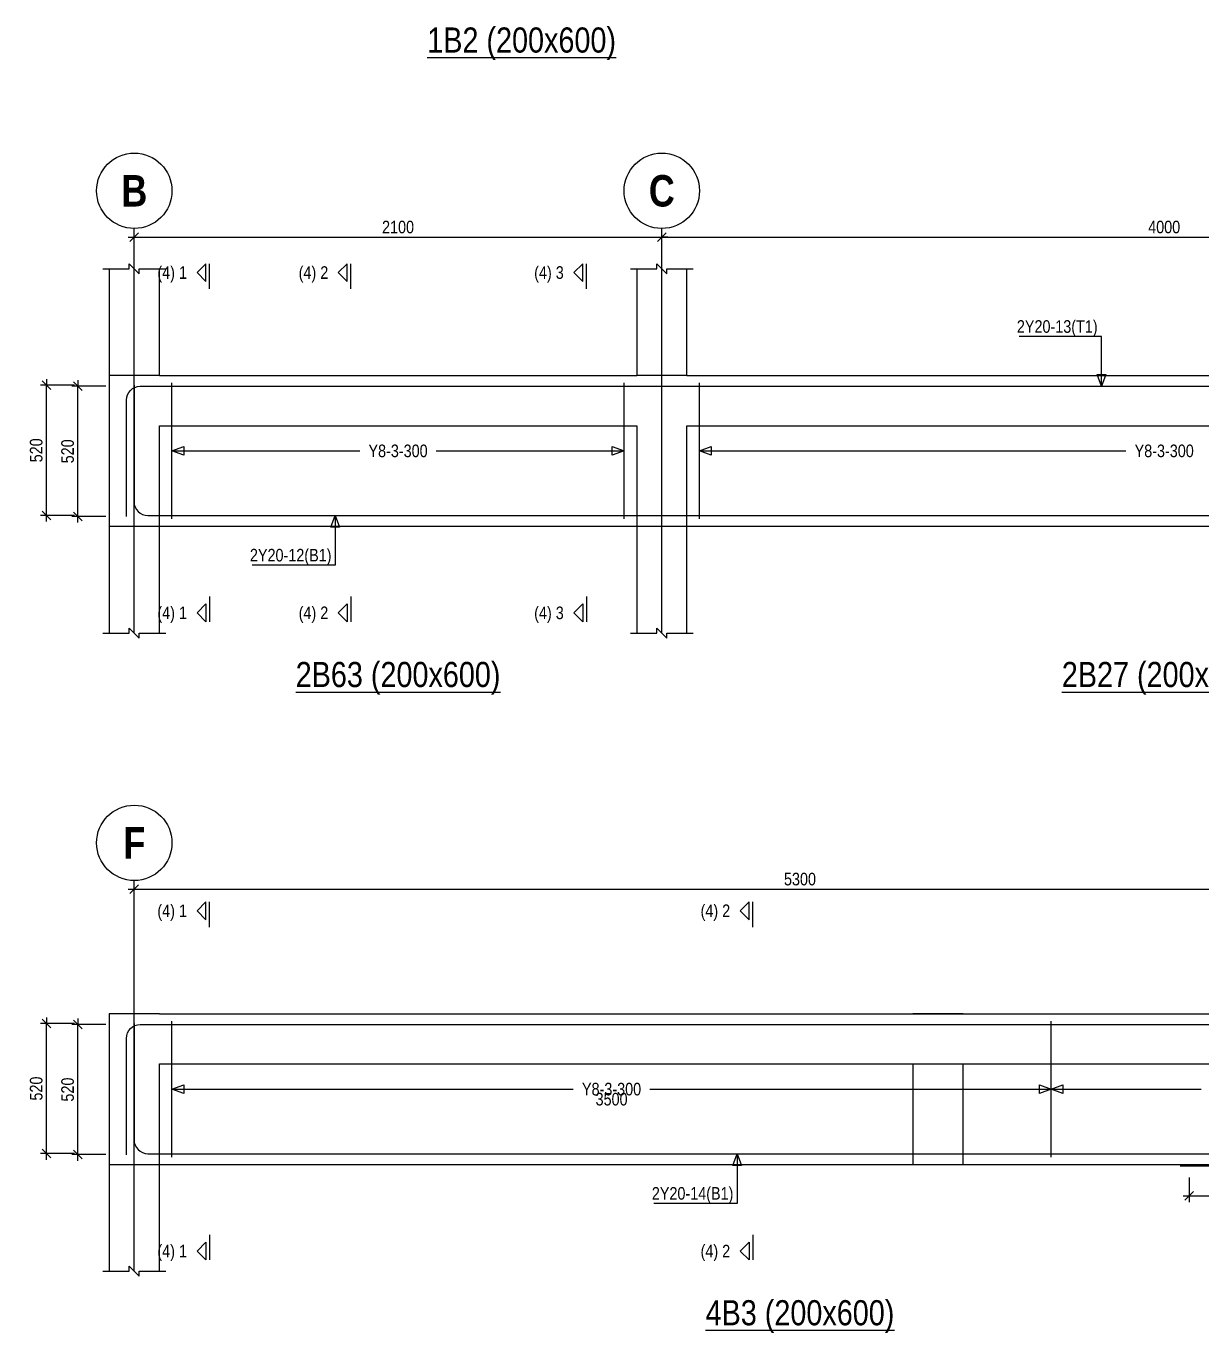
# Model space of a CAD drawing. Extents: x 0 to 206258, y -403073 to 0.
# Drawn here: x 68233 to 77594, y -204794 to -194394 of the extents above; entities that cross this region are included whole.
import ezdxf
from ezdxf.enums import TextEntityAlignment as Align
from ezdxf.lldxf.tags import DXFTag

# ---------------------------------------------------------------- set-up
doc = ezdxf.new("R2010")
doc.units = 0
doc.header["$LTSCALE"] = 1000
for name, color, linetype in [('Axis Circle(Dir 2)', 150, 'Continuous'), ('Axis Label(Dir 1)', 7, 'Continuous'), ('Axis Line(Dir 2)', 150, 'CENTER2'), ('Break Line', 5, 'Continuous'), ('Dimension Line', 5, 'Continuous'), ('Dimension Text', 5, 'Continuous'), ('Front Elevation Line', 40, 'Continuous'), ('Leader Line', 5, 'Continuous'), ('Link Line', 3, 'Continuous'), ('Rebar Label', 6, 'Continuous'), ('Rebar Line', 7, 'Continuous'), ('Section Label', 1, 'Continuous'), ('Section Line', 1, 'Continuous'), ('Top Rebar Label', 6, 'Continuous'), ('Top Rebar Line', 7, 'Continuous')]:
    doc.layers.add(name, color=color, linetype=linetype)
for name, color, linetype, true_color in [('Back Elevation Line', 191, 'HIDDEN2', 0xd4aaff), ('Beam Label(D)', 94, 'Continuous', 0x008100), ('Beam Line(D)', 112, 'Continuous', 0x00bd5e), ('Link Label', 94, 'Continuous', 0x008100)]:
    doc.layers.add(name, color=color, linetype=linetype, true_color=true_color)
doc.styles.add('Axis Label(Dir 1)', font='ARIALNB.TTF', dxfattribs={"height": 250})
doc.styles.add('Beam Label(D)', font='ARIALN.TTF', dxfattribs={"height": 200})
doc.styles.add('Dimension Text', font='ARIALN.TTF', dxfattribs={"height": 100})
doc.styles.add('Link Label', font='ARIALN.TTF', dxfattribs={"height": 100})
doc.styles.add('Rebar Label', font='ARIALN.TTF', dxfattribs={"height": 100})
doc.styles.add('Section Label', font='ARIALN.TTF', dxfattribs={"height": 100})
doc.styles.add('Top Rebar Label', font='ARIALN.TTF', dxfattribs={"height": 100})
tags = doc.linetypes.add('CENTER2', pattern=[1.125, 0.75, -0.125, 0.125, -0.125]).pattern_tags.tags
tags[10:11] = [DXFTag(74, 4), DXFTag(75, 0), DXFTag(340, '0'), DXFTag(46, 0.0), DXFTag(50, 0.0), DXFTag(44, 0.0), DXFTag(45, 0.0)]
tags[8:9] = [DXFTag(74, 4), DXFTag(75, 0), DXFTag(340, '0'), DXFTag(46, 0.0), DXFTag(50, 0.0), DXFTag(44, 0.0), DXFTag(45, 0.0)]
tags[6:7] = [DXFTag(74, 4), DXFTag(75, 0), DXFTag(340, '0'), DXFTag(46, 0.0), DXFTag(50, 0.0), DXFTag(44, 0.0), DXFTag(45, 0.0)]
tags[4:5] = [DXFTag(74, 4), DXFTag(75, 0), DXFTag(340, '0'), DXFTag(46, 0.0), DXFTag(50, 0.0), DXFTag(44, 0.0), DXFTag(45, 0.0)]
tags = doc.linetypes.add('HIDDEN2', pattern=[0.1875, 0.125, -0.0625]).pattern_tags.tags
tags[6:7] = [DXFTag(74, 4), DXFTag(75, 0), DXFTag(340, '0'), DXFTag(46, 0.0), DXFTag(50, 0.0), DXFTag(44, 0.0), DXFTag(45, 0.0)]
tags[4:5] = [DXFTag(74, 4), DXFTag(75, 0), DXFTag(340, '0'), DXFTag(46, 0.0), DXFTag(50, 0.0), DXFTag(44, 0.0), DXFTag(45, 0.0)]
doc.dimstyles.new('BEAM', dxfattribs={"dimtxt": 100, "dimasz": 30, "dimexe": 48.3, "dimexo": 103.5, "dimgap": 30, "dimtad": 1, "dimtoh": 1, "dimdec": 1, "dimlfac": 0.5, "dimdsep": 46, "dimtxsty": 'Dimension Text', "dimblk": 'PCDIM_TICK', "dimcen": 0.09, "dimclrd": 5, "dimclre": 5, "dimclrt": 5, "dimadec": 1, "dimazin": 0, "dimtp": 1, "dimtm": 1, "dimtfac": 1, "dimtdec": 4, "dimtofl": 0, "dimtmove": 0, "dimatfit": 3, "dimfxl": 1, "dimtolj": 1, "dimtzin": 0, "dimarcsym": 0})

# ---------------------------------------------------------------- blocks, each defined once
blk = doc.blocks.new('PCDIM_TICK')
at = {"layer": 'Dimension Line', "color": 0, "transparency": 33554687}
for p, q in [((1.15, 1.15), (-1.15, -1.15)), ((1.61, 0), (0, 0))]:
    blk.add_line(p, q, dxfattribs=at)
blk = doc.blocks.new('*U2770')
at = {"layer": 'Dimension Line', "color": 5, "true_color": 0x0000ff, "transparency": 16777216}
for p, q in [((68868, -197260), (68596, -197260)), ((68644, -198296), (68644, -197260)), ((68868, -198296), (68596, -198296))]:
    blk.add_line(p, q, dxfattribs=at)
at = {"layer": 'Dimension Line', "color": 5, "true_color": 0x0000ff, "transparency": 16777216, "xscale": 30, "yscale": 30}
for p, rotation in [((68644, -197260), 89.99999999999447), ((68644, -198296), 269.9999999999834)]:
    blk.add_blockref('PCDIM_TICK', p, dxfattribs=dict(at, rotation=rotation))
at = {"layer": 'Dimension Line', "color": 5, "true_color": 0x0000ff, "transparency": 16777216, "insert": (68614, -197778), "char_height": 100, "width": 181.5, "attachment_point": 8, "rotation": 90, "style": 'Dimension Text'}
blk.add_mtext('520', dxfattribs=at)
blk = doc.blocks.new('*U2771')
at = {"layer": 'Dimension Line', "color": 5, "true_color": 0x0000ff, "transparency": 16777216}
for p, q in [((68618, -197252), (68346, -197252)), ((68394, -198288), (68394, -197252)), ((68618, -198288), (68346, -198288))]:
    blk.add_line(p, q, dxfattribs=at)
at = {"layer": 'Dimension Line', "color": 5, "true_color": 0x0000ff, "transparency": 16777216, "xscale": 30, "yscale": 30}
for p, rotation in [((68394, -197252), 89.99999999999447), ((68394, -198288), 269.9999999999834)]:
    blk.add_blockref('PCDIM_TICK', p, dxfattribs=dict(at, rotation=rotation))
at = {"layer": 'Dimension Line', "color": 5, "true_color": 0x0000ff, "transparency": 16777216, "insert": (68364, -197770), "char_height": 100, "width": 181.5, "attachment_point": 8, "rotation": 90, "style": 'Dimension Text'}
blk.add_mtext('520', dxfattribs=at)
blk = doc.blocks.new('*U2772')
at = {"layer": 'Dimension Line', "color": 5, "true_color": 0x0000ff, "transparency": 16777216}
for p, q in [((69094, -196221), (69094, -196026)), ((73294, -196221), (73294, -196026)), ((69094, -196074), (73294, -196074))]:
    blk.add_line(p, q, dxfattribs=at)
at = {"layer": 'Dimension Line', "color": 5, "true_color": 0x0000ff, "transparency": 16777216, "xscale": 30, "yscale": 30, "rotation": 180.0000000000004}
blk.add_blockref('PCDIM_TICK', (69094, -196074), dxfattribs=at)
at = {"layer": 'Dimension Line', "color": 5, "true_color": 0x0000ff, "transparency": 16777216, "xscale": 30, "yscale": 30}
blk.add_blockref('PCDIM_TICK', (73294, -196074), dxfattribs=at)
at = {"layer": 'Dimension Line', "color": 5, "true_color": 0x0000ff, "transparency": 16777216, "insert": (71194, -196044), "char_height": 100, "width": 247.25, "attachment_point": 8, "style": 'Dimension Text'}
blk.add_mtext('2100', dxfattribs=at)
blk = doc.blocks.new('*U2786')
at = {"layer": 'Dimension Line', "color": 5, "true_color": 0x0000ff, "transparency": 16777216}
for p, q in [((73294, -196221), (73294, -196026)), ((81294, -196221), (81294, -196026)), ((73294, -196074), (81294, -196074))]:
    blk.add_line(p, q, dxfattribs=at)
at = {"layer": 'Dimension Line', "color": 5, "true_color": 0x0000ff, "transparency": 16777216, "xscale": 30, "yscale": 30, "rotation": 180.0000000000004}
blk.add_blockref('PCDIM_TICK', (73294, -196074), dxfattribs=at)
at = {"layer": 'Dimension Line', "color": 5, "true_color": 0x0000ff, "transparency": 16777216, "xscale": 30, "yscale": 30}
blk.add_blockref('PCDIM_TICK', (81294, -196074), dxfattribs=at)
at = {"layer": 'Dimension Line', "color": 5, "true_color": 0x0000ff, "transparency": 16777216, "insert": (77294, -196044), "char_height": 100, "width": 249.2, "attachment_point": 8, "style": 'Dimension Text'}
blk.add_mtext('4000', dxfattribs=at)
blk = doc.blocks.new('*U2824')
at = {"layer": 'Dimension Line', "color": 5, "true_color": 0x0000ff, "transparency": 16777216}
for p, q in [((77492, -203558), (77492, -203753)), ((79694, -203558), (79694, -203753)), ((77492, -203704), (79694, -203704))]:
    blk.add_line(p, q, dxfattribs=at)
at = {"layer": 'Dimension Line', "color": 5, "true_color": 0x0000ff, "transparency": 16777216, "xscale": 30, "yscale": 30, "rotation": 180.0000000000004}
blk.add_blockref('PCDIM_TICK', (77492, -203704), dxfattribs=at)
at = {"layer": 'Dimension Line', "color": 5, "true_color": 0x0000ff, "transparency": 16777216, "xscale": 30, "yscale": 30}
blk.add_blockref('PCDIM_TICK', (79694, -203704), dxfattribs=at)
at = {"layer": 'Dimension Line', "color": 5, "true_color": 0x0000ff, "transparency": 16777216, "insert": (78593, -203674), "char_height": 100, "width": 238.4, "attachment_point": 8, "style": 'Dimension Text'}
blk.add_mtext('1100', dxfattribs=at)
blk = doc.blocks.new('*U2825')
at = {"layer": 'Dimension Line', "color": 5, "true_color": 0x0000ff, "transparency": 16777216}
for p, q in [((68868, -202340), (68596, -202340)), ((68644, -203376), (68644, -202340)), ((68868, -203376), (68596, -203376))]:
    blk.add_line(p, q, dxfattribs=at)
at = {"layer": 'Dimension Line', "color": 5, "true_color": 0x0000ff, "transparency": 16777216, "xscale": 30, "yscale": 30}
for p, rotation in [((68644, -202340), 89.99999999999447), ((68644, -203376), 269.9999999999834)]:
    blk.add_blockref('PCDIM_TICK', p, dxfattribs=dict(at, rotation=rotation))
at = {"layer": 'Dimension Line', "color": 5, "true_color": 0x0000ff, "transparency": 16777216, "insert": (68614, -202858), "char_height": 100, "width": 181.5, "attachment_point": 8, "rotation": 90, "style": 'Dimension Text'}
blk.add_mtext('520', dxfattribs=at)
blk = doc.blocks.new('*U2826')
at = {"layer": 'Dimension Line', "color": 5, "true_color": 0x0000ff, "transparency": 16777216}
for p, q in [((68618, -202332), (68346, -202332)), ((68394, -203368), (68394, -202332)), ((68618, -203368), (68346, -203368))]:
    blk.add_line(p, q, dxfattribs=at)
at = {"layer": 'Dimension Line', "color": 5, "true_color": 0x0000ff, "transparency": 16777216, "xscale": 30, "yscale": 30}
for p, rotation in [((68394, -202332), 89.99999999999447), ((68394, -203368), 269.9999999999834)]:
    blk.add_blockref('PCDIM_TICK', p, dxfattribs=dict(at, rotation=rotation))
at = {"layer": 'Dimension Line', "color": 5, "true_color": 0x0000ff, "transparency": 16777216, "insert": (68364, -202850), "char_height": 100, "width": 181.5, "attachment_point": 8, "rotation": 90, "style": 'Dimension Text'}
blk.add_mtext('520', dxfattribs=at)
blk = doc.blocks.new('*U2827')
at = {"layer": 'Dimension Line', "color": 5, "true_color": 0x0000ff, "transparency": 16777216}
for p, q in [((69094, -201411), (69094, -201216)), ((79694, -201411), (79694, -201216)), ((69094, -201264), (79694, -201264))]:
    blk.add_line(p, q, dxfattribs=at)
at = {"layer": 'Dimension Line', "color": 5, "true_color": 0x0000ff, "transparency": 16777216, "xscale": 30, "yscale": 30, "rotation": 180.0000000000004}
blk.add_blockref('PCDIM_TICK', (69094, -201264), dxfattribs=at)
at = {"layer": 'Dimension Line', "color": 5, "true_color": 0x0000ff, "transparency": 16777216, "xscale": 30, "yscale": 30}
blk.add_blockref('PCDIM_TICK', (79694, -201264), dxfattribs=at)
at = {"layer": 'Dimension Line', "color": 5, "true_color": 0x0000ff, "transparency": 16777216, "insert": (74394, -201234), "char_height": 100, "width": 245.98, "attachment_point": 8, "style": 'Dimension Text'}
blk.add_mtext('5300', dxfattribs=at)

msp = doc.modelspace()

# ---------------------------------------------------------------- linework, layer by layer
at = {"layer": 'Axis Circle(Dir 2)', "transparency": 33554687}
for centre in [(69093.965, -195704.284), (73293.965, -195704.284), (69093.965, -200894.284)]:
    msp.add_circle(centre, 300, dxfattribs=at)
at = {"layer": 'Axis Line(Dir 2)', "transparency": 33554687}
for points in [[(69093.965, -199224.284), (69093.965, -196004.284)], [(73293.965, -199224.284), (73293.965, -196004.284)], [(69093.965, -204304.284), (69093.965, -201194.284)]]:
    msp.add_lwpolyline(points, dxfattribs=at)
at = {"layer": 'Back Elevation Line', "transparency": 33554687}
for points in [[(69293.965, -197174.284), (68893.965, -197174.284)], [(68893.965, -197174.284), (68893.965, -198374.284)], [(69293.965, -197174.284), (73093.965, -197174.284)], [(73493.965, -197174.284), (73093.965, -197174.284)], [(73493.965, -197174.284), (81093.965, -197174.284)], [(69293.965, -198374.284), (69293.965, -197574.284)], [(69293.965, -197574.284), (73093.965, -197574.284)], [(73093.965, -197574.284), (73093.965, -198374.284)], [(73493.965, -198374.284), (73493.965, -197574.284)], [(73493.965, -197574.284), (81093.965, -197574.284)], [(68893.965, -198374.284), (69293.965, -198374.284)], [(73093.965, -198374.284), (73493.965, -198374.284)], [(69293.965, -202254.284), (68893.965, -202254.284)], [(68893.965, -202254.284), (68893.965, -203454.284)], [(69293.965, -202254.284), (89693.965, -202254.284)], [(69293.965, -203454.284), (69293.965, -202654.284)], [(69293.965, -202654.284), (89693.965, -202654.284)], [(68893.965, -203454.284), (69293.965, -203454.284)]]:
    msp.add_lwpolyline(points, dxfattribs=at)
at = {"layer": 'Beam Line(D)', "transparency": 33554687}
for points in [[(68893.965, -196324.284), (68893.965, -197174.284)], [(69293.965, -197174.284), (69293.965, -196324.284)], [(73093.965, -196324.284), (73093.965, -197174.284)], [(73493.965, -197174.284), (73493.965, -196324.284)], [(68893.965, -197174.284), (68893.965, -199224.284)], [(69293.965, -197174.284), (73093.965, -197174.284)], [(73493.965, -197174.284), (81093.965, -197174.284)], [(69293.965, -199224.284), (69293.965, -198374.284)], [(69293.965, -198374.284), (73093.965, -198374.284)], [(73093.965, -198374.284), (73093.965, -199224.284)], [(73493.965, -199224.284), (73493.965, -198374.284)], [(73493.965, -198374.284), (81093.965, -198374.284)], [(68893.965, -202254.284), (68893.965, -204304.284)], [(69293.965, -202254.284), (68893.965, -202254.284)], [(69293.965, -202254.284), (79493.965, -202254.284)], [(69293.965, -204304.284), (69293.965, -203454.284)], [(69293.965, -203454.284), (79493.965, -203454.284)]]:
    msp.add_lwpolyline(points, dxfattribs=at)
at = {"layer": 'Break Line', "transparency": 33554687}
for points in [[(68843.965, -196324.284), (69053.965, -196324.284), (69053.965, -196284.284), (69133.965, -196364.284), (69133.965, -196324.284), (69343.965, -196324.284)], [(73043.965, -196324.284), (73253.965, -196324.284), (73253.965, -196284.284), (73333.965, -196364.284), (73333.965, -196324.284), (73543.965, -196324.284)], [(68843.965, -199224.284), (69053.965, -199224.284), (69053.965, -199184.284), (69133.965, -199264.284), (69133.965, -199224.284), (69343.965, -199224.284)], [(73043.965, -199224.284), (73253.965, -199224.284), (73253.965, -199184.284), (73333.965, -199264.284), (73333.965, -199224.284), (73543.965, -199224.284)], [(68843.965, -204304.284), (69053.965, -204304.284), (69053.965, -204264.284), (69133.965, -204344.284), (69133.965, -204304.284), (69343.965, -204304.284)]]:
    msp.add_lwpolyline(points, dxfattribs=at)
at = {"layer": 'Front Elevation Line', "transparency": 33554687}
for points in [[(69293.965, -197174.284), (68893.965, -197174.284)], [(68893.965, -197174.284), (68893.965, -198374.284)], [(69293.965, -197174.284), (73093.965, -197174.284)], [(73493.965, -197174.284), (73093.965, -197174.284)], [(73493.965, -197174.284), (81093.965, -197174.284)], [(69293.965, -198374.284), (69293.965, -197574.284)], [(69293.965, -197574.284), (73093.965, -197574.284)], [(73093.965, -197574.284), (73093.965, -198374.284)], [(73493.965, -198374.284), (73493.965, -197574.284)], [(73493.965, -197574.284), (81093.965, -197574.284)], [(68893.965, -198374.284), (69293.965, -198374.284)], [(73093.965, -198374.284), (73493.965, -198374.284)], [(69293.965, -202254.284), (68893.965, -202254.284)], [(68893.965, -202254.284), (68893.965, -203454.284)], [(69293.965, -202254.284), (75293.965, -202254.284)], [(75693.965, -202254.284), (75293.965, -202254.284)], [(75693.965, -202254.284), (79493.965, -202254.284)], [(69293.965, -203454.284), (69293.965, -202654.284)], [(69293.965, -202654.284), (75293.965, -202654.284)], [(75293.965, -202654.284), (75293.965, -203454.284)], [(75693.965, -203454.284), (75693.965, -202654.284)], [(75693.965, -202654.284), (79493.965, -202654.284)], [(68893.965, -203454.284), (69293.965, -203454.284)], [(75293.965, -203454.284), (75693.965, -203454.284)]]:
    msp.add_lwpolyline(points, dxfattribs=at)
at = {"layer": 'Leader Line', "transparency": 33554687}
for points in [[(76793.965, -197260.284), (76793.965, -196864.284), (76138.974, -196864.284)], [(76759.763, -197166.314), (76828.167, -197166.314), (76793.965, -197260.284), (76759.763, -197166.314)], [(69393.965, -197774.284), (69487.934, -197740.082), (69487.934, -197808.486), (69393.965, -197774.284), (70889.321, -197774.284)], [(71498.609, -197774.284), (72993.965, -197774.284), (72899.996, -197808.486), (72899.996, -197740.082), (72993.965, -197774.284)], [(73593.965, -197774.284), (73687.934, -197740.082), (73687.934, -197808.486), (73593.965, -197774.284), (76989.321, -197774.284)], [(70693.965, -198288.284), (70693.965, -198684.284), (70031.291, -198684.284)], [(70728.167, -198382.253), (70659.763, -198382.253), (70693.965, -198288.284), (70728.167, -198382.253)], [(69393.965, -202854.284), (69487.934, -202820.082), (69487.934, -202888.486), (69393.965, -202854.284), (72589.321, -202854.284)], [(73198.609, -202854.284), (76393.965, -202854.284), (76299.995, -202888.486), (76299.995, -202820.082), (76393.965, -202854.284)], [(76393.965, -202854.284), (76487.934, -202820.082), (76487.934, -202888.486), (76393.965, -202854.284), (77589.32, -202854.284)], [(73893.965, -203368.284), (73893.965, -203764.284), (73231.292, -203764.284)], [(73928.167, -203462.253), (73859.763, -203462.253), (73893.965, -203368.284), (73928.167, -203462.253)]]:
    msp.add_lwpolyline(points, dxfattribs=at)
at = {"layer": 'Link Line', "transparency": 33554687}
for p, q in [((69393.965, -198316.284), (69393.965, -197232.284)), ((72993.965, -198316.284), (72993.965, -197232.284)), ((73593.965, -198316.284), (73593.965, -197232.284)), ((69393.965, -203396.284), (69393.965, -202312.284)), ((76393.965, -203396.284), (76393.965, -202312.284))]:
    msp.add_line(p, q, dxfattribs=at)
at = {"layer": 'Rebar Line', "transparency": 33554687}
for points in [[(69091.965, -197252.284), (69091.965, -198178.328, 0.414213562), (69201.921, -198288.284), (81246.009, -198288.284, 0.414213543), (81355.964, -198178.328), (81355.965, -197252.284)], [(69091.965, -202332.284), (69091.965, -203258.328, 0.414213562), (69201.921, -203368.284), (89846.009, -203368.284, 0.414213813), (89955.966, -203258.328), (89955.965, -202332.284)], [(77420.15, -203464.422), (89834.195, -203464.422, 0.414213813), (89944.15, -203354.466), (89944.15, -202428.422)]]:
    msp.add_lwpolyline(points, format="xyb", dxfattribs=at)
at = {"layer": 'Section Line', "transparency": 33554687}
for points in [[(69663.965, -196284.284), (69593.254, -196354.994), (69663.965, -196425.705), (69663.965, -196284.284)], [(69693.965, -196484.284), (69693.965, -196284.284)], [(70788.965, -196284.284), (70718.254, -196354.994), (70788.965, -196425.705), (70788.965, -196284.284)], [(70818.965, -196484.284), (70818.965, -196284.284)], [(72663.965, -196284.284), (72593.254, -196354.994), (72663.965, -196425.705), (72663.965, -196284.284)], [(72693.965, -196484.284), (72693.965, -196284.284)], [(69693.965, -198934.284), (69693.965, -199134.284)], [(70818.965, -198934.284), (70818.965, -199134.284)], [(72693.965, -198934.284), (72693.965, -199134.284)], [(69663.965, -199134.284), (69663.965, -199134.284), (69593.254, -199063.573), (69663.965, -198992.862), (69663.965, -199134.284)], [(70788.965, -199134.284), (70788.965, -199134.284), (70718.254, -199063.573), (70788.965, -198992.862), (70788.965, -199134.284)], [(72663.965, -199134.284), (72663.965, -199134.284), (72593.254, -199063.573), (72663.965, -198992.862), (72663.965, -199134.284)], [(69663.965, -201364.284), (69593.254, -201434.994), (69663.965, -201505.705), (69663.965, -201364.284)], [(69693.965, -201564.284), (69693.965, -201364.284)], [(73988.965, -201364.284), (73918.254, -201434.994), (73988.965, -201505.705), (73988.965, -201364.284)], [(74018.965, -201564.284), (74018.965, -201364.284)], [(69693.965, -204014.284), (69693.965, -204214.284)], [(74018.965, -204014.284), (74018.965, -204214.284)], [(69663.965, -204214.284), (69663.965, -204214.284), (69593.254, -204143.573), (69663.965, -204072.862), (69663.965, -204214.284)], [(73988.965, -204214.284), (73988.965, -204214.284), (73918.254, -204143.573), (73988.965, -204072.862), (73988.965, -204214.284)]]:
    msp.add_lwpolyline(points, dxfattribs=at)
at = {"layer": 'Top Rebar Line', "transparency": 33554687}
for points in [[(69031.965, -198296.284), (69031.965, -197370.239, -0.414213562), (69141.921, -197260.284), (81306.009, -197260.284, -0.414213562), (81415.964, -197370.239), (81415.964, -198296.284)], [(69031.965, -203376.284), (69031.965, -202450.239, -0.414213562), (69141.921, -202340.284), (89906.009, -202340.284, -0.414213562), (90015.966, -202450.239), (90015.966, -203376.284)]]:
    msp.add_lwpolyline(points, format="xyb", dxfattribs=at)

# ---------------------------------------------------------------- texts
at = {"layer": 'Axis Label(Dir 1)', "transparency": 33554687, "style": 'Axis Label(Dir 1)'}
for s, p in [('B', (69093.965, -195704.284)), ('C', (73293.965, -195704.284)), ('F', (69093.965, -200894.284))]:
    msp.add_text(s, height=250, dxfattribs=at).set_placement(p, align=Align.MIDDLE_CENTER)
at = {"layer": 'Beam Label(D)', "transparency": 33554687, "style": 'Beam Label(D)'}
for s, p in [('%%U1B2 (200x600)', (72177.964, -194404.284)), ('%%U2B63 (200x600)', (71193.965, -199454.284)), ('%%U2B27 (200x600)', (77293.965, -199454.284)), ('%%U4B3 (200x600)', (74393.965, -204534.284))]:
    msp.add_text(s, height=200, dxfattribs=at).set_placement(p, align=Align.TOP_CENTER)
at = {"layer": 'Dimension Text', "transparency": 33554687, "style": 'Dimension Text'}
msp.add_text('3500', height=100, dxfattribs=at).set_placement((72893.965, -202884.284), align=Align.TOP_CENTER)
at = {"layer": 'Link Label', "transparency": 33554687, "style": 'Link Label'}
for p in [(71193.965, -197774.284), (77293.965, -197774.284), (72893.965, -202854.284)]:
    msp.add_text('Y8-3-300', height=100, dxfattribs=at).set_placement(p, align=Align.MIDDLE_CENTER)
at = {"layer": 'Rebar Label', "transparency": 33554687, "style": 'Rebar Label'}
for s, p in [(' 2Y20-12(B1)', (70663.965, -198654.284)), (' 2Y20-14(B1)', (73863.965, -203734.284))]:
    msp.add_text(s, height=100, dxfattribs=at).set_placement(p, align=Align.RIGHT)
at = {"layer": 'Section Label', "transparency": 33554687, "style": 'Section Label'}
for s, p in [('(4) 1', (69513.254, -196354.994)), ('(4) 2', (70638.254, -196354.994)), ('(4) 3', (72513.254, -196354.994)), ('(4) 1', (69513.254, -199063.573)), ('(4) 2', (70638.254, -199063.573)), ('(4) 3', (72513.254, -199063.573)), ('(4) 1', (69513.254, -201434.994)), ('(4) 2', (73838.254, -201434.994)), ('(4) 1', (69513.254, -204143.573)), ('(4) 2', (73838.254, -204143.573))]:
    msp.add_text(s, height=100, dxfattribs=at).set_placement(p, align=Align.MIDDLE_RIGHT)
at = {"layer": 'Top Rebar Label', "transparency": 33554687, "style": 'Top Rebar Label'}
msp.add_text(' 2Y20-13(T1)', height=100, dxfattribs=at).set_placement((76763.965, -196834.284), align=Align.RIGHT)

# ---------------------------------------------------------------- dimensions: what is measured, and where the dimension line sits
at = {"layer": 'Dimension Line', "transparency": 33554687}
for base, p1, p2, text, picture, middle in [((71193.965, -196074.284), (69093.965, -196324.284), (73293.965, -196324.284), '2100', '*U2772', (71193.965, -196074.284)), ((77293.965, -196074.284), (73293.965, -196324.284), (81293.965, -196324.284), '4000', '*U2786', (77293.965, -196074.284)), ((74393.965, -201264.284), (69093.965, -201514.284), (79693.965, -201514.284), '5300', '*U2827', (74393.965, -201264.284)), ((78592.965, -203704.284), (77491.965, -203454.284), (79693.965, -203454.284), '1100', '*U2824', (78592.965, -203704.284))]:
    dim = msp.add_linear_dim(base=base, p1=p1, p2=p2, text=text, dimstyle='BEAM', override={"dimscale": 1, "dimtxt": 100, "dimasz": 30, "dimexe": 48.3, "dimexo": 103.5, "dimgap": 30, "dimtad": 1, "dimtih": 0, "dimdec": 1, "dimlfac": 0.5, "dimzin": 8, "dimlunit": 2, "dimpost": '', "dimtxsty": 'Dimension Text', "dimblk": 'PCDIM_TICK', "dimse1": 0, "dimse2": 0, "dimsd2": 0, "dimclrd": 5, "dimclre": 5, "dimclrt": 5, "dimaunit": 0, "dimadec": 1, "dimazin": 0, "dimtol": 0, "dimtp": 1, "dimtm": 1, "dimtmove": 0}, dxfattribs=at)
    dim.commit()
    dim.dimension.update_dxf_attribs({"geometry": picture, "text_midpoint": middle})
for base, p1, p2, picture, middle in [((68393.965, -197770.284), (68721.965, -198288.284), (68721.965, -197252.284), '*U2771', (68393.965, -197770.284)), ((68643.965, -197778.284), (68971.965, -198296.284), (68971.965, -197260.284), '*U2770', (68643.965, -197778.284)), ((68393.965, -202850.284), (68721.965, -203368.284), (68721.965, -202332.284), '*U2826', (68393.965, -202850.284)), ((68643.965, -202858.284), (68971.965, -203376.284), (68971.965, -202340.284), '*U2825', (68643.965, -202858.284))]:
    dim = msp.add_linear_dim(base=base, p1=p1, p2=p2, angle=90, text='520', dimstyle='BEAM', override={"dimscale": 1, "dimtxt": 100, "dimasz": 30, "dimexe": 48.3, "dimexo": 103.5, "dimgap": 30, "dimtad": 1, "dimtih": 0, "dimdec": 1, "dimlfac": 0.5, "dimzin": 8, "dimlunit": 2, "dimpost": '', "dimtxsty": 'Dimension Text', "dimblk": 'PCDIM_TICK', "dimse1": 0, "dimse2": 0, "dimsd2": 0, "dimclrd": 5, "dimclre": 5, "dimclrt": 5, "dimaunit": 0, "dimadec": 1, "dimazin": 0, "dimtol": 0, "dimtp": 1, "dimtm": 1, "dimtmove": 0}, dxfattribs=at)
    dim.commit()
    dim.dimension.update_dxf_attribs({"geometry": picture, "text_midpoint": middle})

doc.saveas('drawing.dxf')
